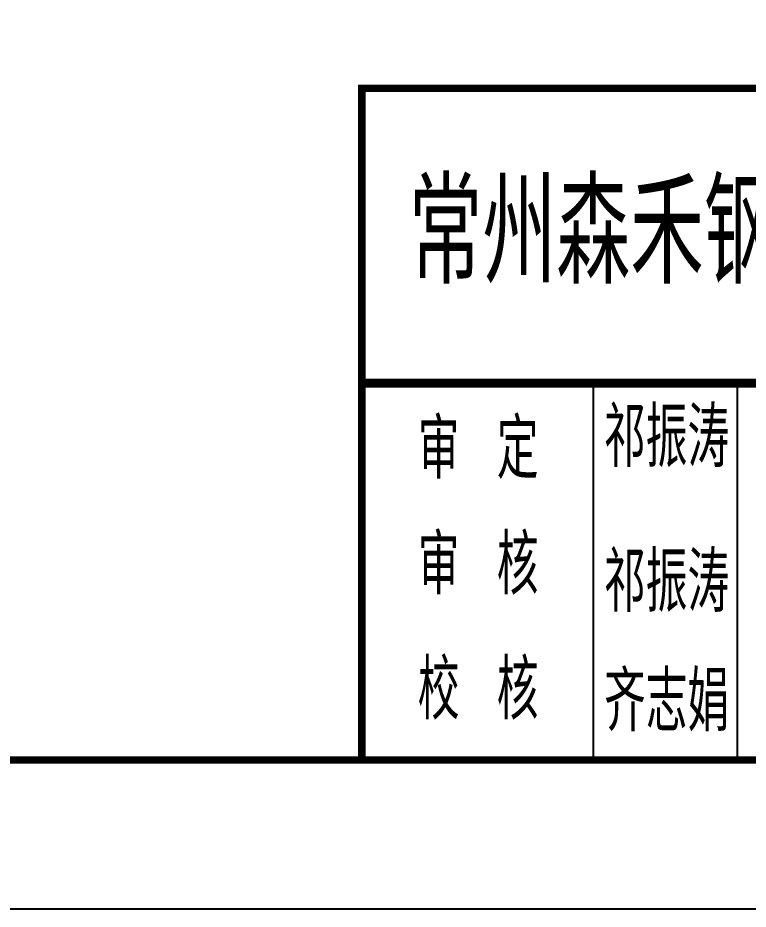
# Model space of a CAD drawing. Extents: x -803796 to -501762, y -1479216 to -846035.
# Drawn here: x -534793 to -527449, y -1479216 to -1470258 of the extents above; entities that cross this region are included whole.
import ezdxf
from ezdxf.enums import TextEntityAlignment as Align

# ---------------------------------------------------------------- set-up
doc = ezdxf.new("R2010")
doc.units = 0
doc.header["$LTSCALE"] = 1500
doc.layers.get('0').update_dxf_attribs({"linetype": 'CONTINUOUS'})
doc.layers.add('BORDER', color=7, linetype='CONTINUOUS')
doc.layers.add('TEXT', color=7, linetype='CONTINUOUS')
doc.styles.add('HZ1', font='TXT', dxfattribs={"bigfont": 'hztxt'})
doc.styles.add('ME', font='')
doc.styles.get('ME').set_extended_font_data('SimSun')

# ---------------------------------------------------------------- blocks, each defined once
blk = doc.blocks.new('A$C5A080358')
at = {"color": 3}
for p, q in [((-12512.2, 1749.4, -3.1), (-12512.2, 5534.6, -3.1)), ((-11062.8, 1749.4, -3.1), (-11062.8, 5534.6, -3.1))]:
    blk.add_line(p, q, dxfattribs=at)
at = {"color": 3, "elevation": -3.1}
for points, const_width in [([(-14841.2, 1749.4), (13231.2, 1749.4), (13231.2, 8499.4), (-14841.2, 8499.4), (-14841.2, 1749.4)], 75), ([(-3599.1, 5534.6), (-14841.2, 5534.6)], 90), ([(-3599.1, 4259.6), (-14841.2, 4259.6)], 0.15), ([(-3599.1, 3059.6), (-14841.2, 3059.6)], 0.15)]:
    blk.add_lwpolyline(points, dxfattribs=dict(at, const_width=const_width))
at = {"color": 0}
for s, height, style, width, p in [('常州森禾钢结构设计有限公司', 906.633, 'ME', 0.6, (-14369.4, 6634.8, -3.1)), ('审 定', 600, 'HZ1', 0.7, (-14278.2, 4575.6, -3.1)), ('审 核', 600, 'HZ1', 0.7, (-14278.2, 3411.2, -3.1)), ('祁振涛', 600, 'HZ1', 0.7, (-12406.4, 3237.2, -3.1)), ('校 核', 600, 'HZ1', 0.7, (-14278.2, 2154.9, -3.1)), ('齐志娟', 600, 'HZ1', 0.7, (-12406.4, 2037.2, -3.1))]:
    blk.add_text(s, height=height, dxfattribs=dict(at, style=style, width=width)).set_placement(p)
at = {"style": 'HZ1', "width": 0.7}
blk.add_text('祁振涛', height=600, dxfattribs=at).set_placement((-12406.4, 4512.2, -3.1), align=Align.BOTTOM_LEFT)

msp = doc.modelspace()

# ---------------------------------------------------------------- linework, layer by layer
at = {"layer": 'BORDER', "elevation": -3.1}
msp.add_lwpolyline([(-590861.8, -1479216.4), (-590861.8, -1416216.4), (-501761.8, -1416216.4), (-501761.8, -1479216.4)], close=True, dxfattribs=at)
at = {"layer": 'BORDER', "const_width": 75, "elevation": -3.1}
msp.add_lwpolyline([(-587111.8, -1477716.4), (-587111.8, -1417716.4), (-503261.8, -1417716.4), (-503261.8, -1477716.4)], close=True, dxfattribs=at)

# ---------------------------------------------------------------- block references
at = {"layer": 'TEXT'}
msp.add_blockref('A$C5A080358', (-516493, -1479465.8), dxfattribs=at)

doc.saveas('drawing.dxf')
